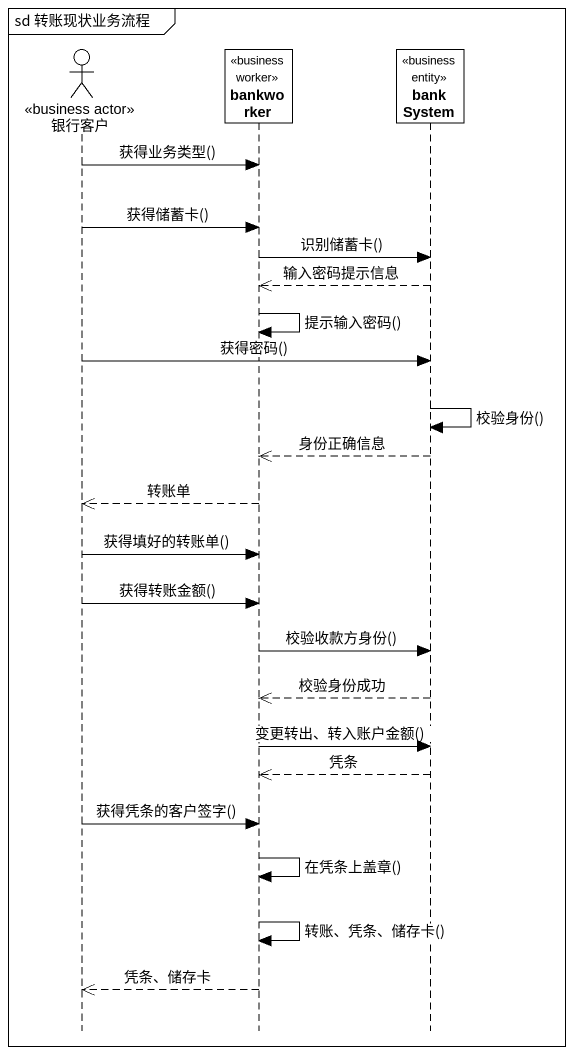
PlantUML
@startuml
mainframe sd 转账现状业务流程
hide footbox
actor 银行客户 <<business actor>>
participant bankworker <<business worker>>
participant bankSystem <<business entity>>

银行客户 -> bankworker : 获得业务类型()
银行客户 -> bankworker : 获得储蓄卡()
bankworker -> bankSystem : 识别储蓄卡()
bankSystem -->> bankworker : 输入密码提示信息
bankworker -> bankworker : 提示输入密码()
银行客户 -> bankSystem : 获得密码()
bankSystem -> bankSystem : 校验身份()
bankSystem -->> bankworker : 身份正确信息
bankworker -->> 银行客户 : 转账单
银行客户 -> bankworker : 获得填好的转账单()
银行客户 -> bankworker : 获得转账金额()
bankworker -> bankSystem : 校验收款方身份()
bankSystem -->> bankworker : 校验身份成功
bankworker -> bankSystem : 变更转出、转入账户金额()
bankSystem -->> bankworker : 凭条
银行客户 -> bankworker : 获得凭条的客户签字()
bankworker -> bankworker : 在凭条上盖章()
bankworker -> bankworker : 转账、凭条、储存卡()
bankworker -->> 银行客户 : 凭条、储存卡
@enduml
